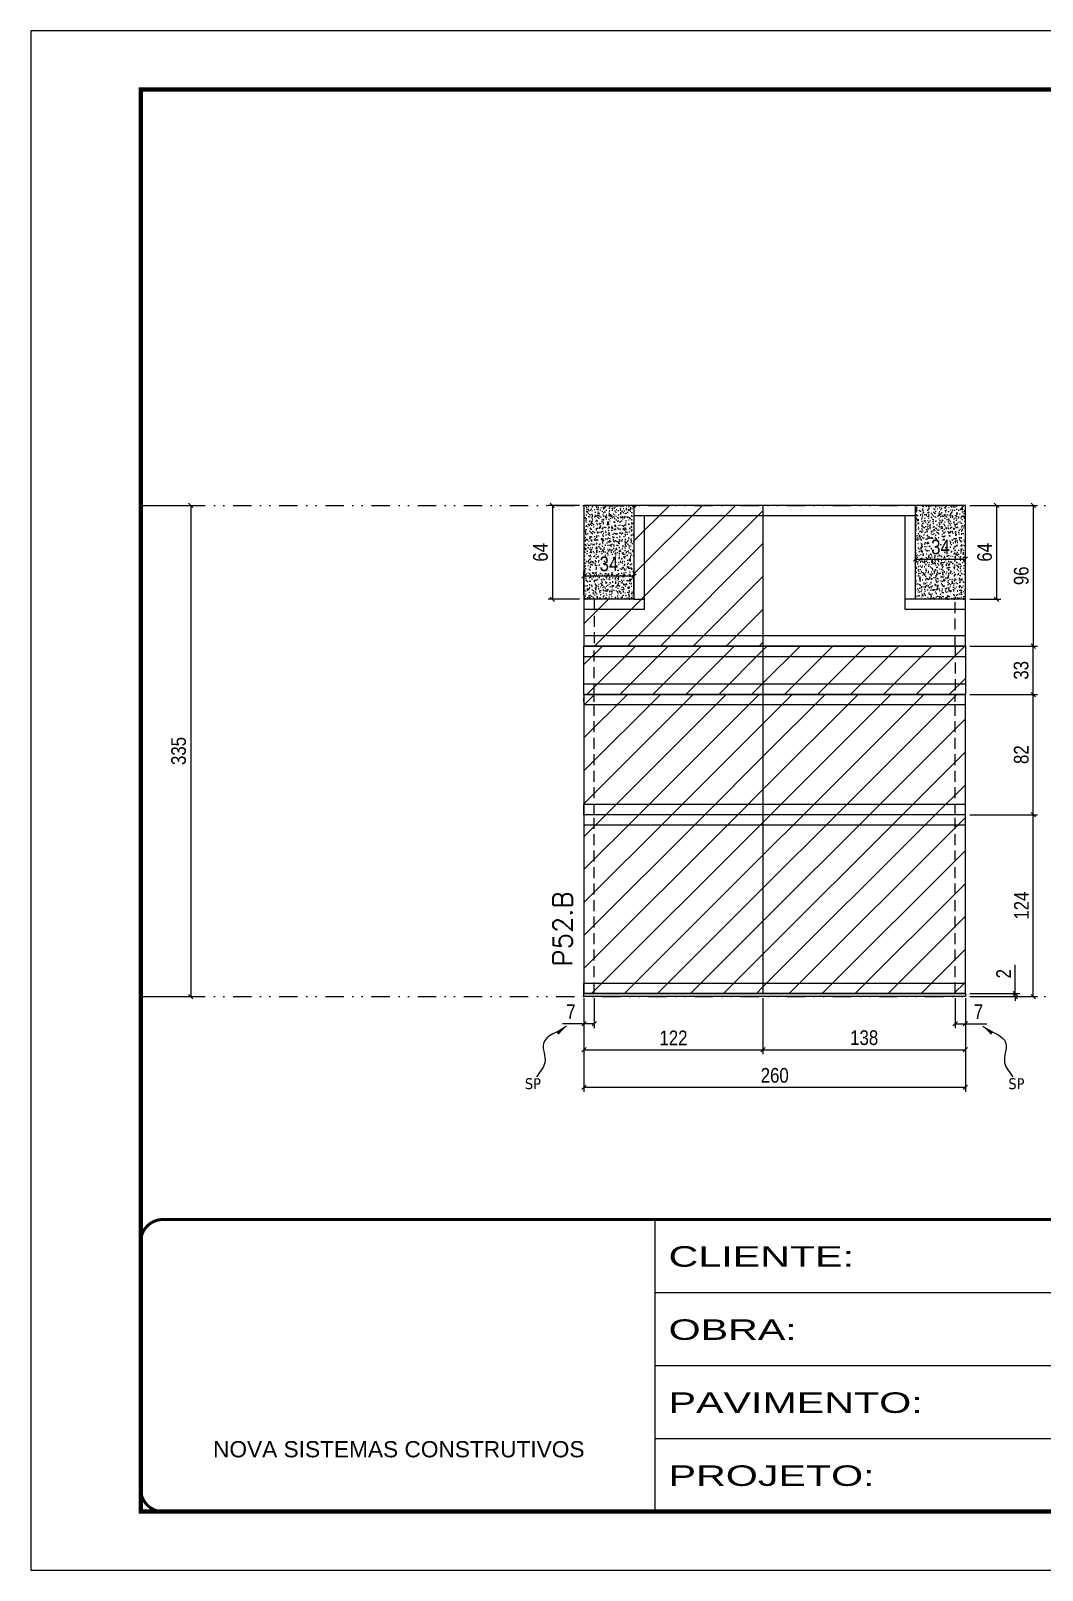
# Model space of a CAD drawing. Extents: x 2949 to 9203, y -16089 to 12527.
# Drawn here: x 4548 to 5237, y -11495 to -10445 of the extents above; entities that cross this region are included whole.
import ezdxf

# ---------------------------------------------------------------- set-up
doc = ezdxf.new("R2010")
doc.units = 0
for name, pattern in [('CONTINUO', [0]), ('DASHED', [0.75, 0.5, -0.25]), ('DIVIDE2', [0.625, 0.25, -0.125, 0, -0.125, 0, -0.125]), ('HIDDEN', [0.375, 0.25, -0.125])]:
    doc.linetypes.add(name, pattern=pattern)
for name, color, linetype in [('COTA', 241, 'Continuous'), ('Nível', 160, 'Continuous'), ('Painéis', 200, 'Continuous'), ('SARR_2.2x7', 40, 'Continuous'), ('Sarrafo de Pressão', 42, 'HIDDEN'), ('texto', 7, 'Continuous')]:
    doc.layers.add(name, color=color, linetype=linetype)
for name, color, linetype, lineweight in [('Folhas', 255, 'Continuous', 9), ('Hachura', 251, 'Continuous', 9), ('Sarr 2.2x7', 40, 'Continuous', 9), ('SARRAFO DE PRESSAO', 251, 'DASHED', 9), ('Texto Seção', 7, 'Continuous', 15)]:
    doc.layers.add(name, color=color, linetype=linetype, lineweight=lineweight)
doc.styles.add('ARIAL', font='arial.ttf')
doc.styles.add('COTA TECNICA', font='techl___.ttf', dxfattribs={"height": 10})
doc.styles.add('COTA TECNICA-50', font='techl___.ttf', dxfattribs={"height": 10})
doc.styles.add('REGUA-120', font='ROMANS.shx', dxfattribs={"height": 15})
doc.styles.get("Standard").update_dxf_attribs({"font": 'arial.ttf'})
doc.styles.add('Tecnologia', font='')
doc.styles.get('Tecnologia').set_extended_font_data('Forgotten Futurist')
doc.dimstyles.new('COTA PAINEL-50', dxfattribs={"dimtxt": 10, "dimasz": 3, "dimexe": 3, "dimexo": 3, "dimgap": 3, "dimtad": 1, "dimdec": 1, "dimzin": 12, "dimdsep": 46, "dimtxsty": 'COTA TECNICA-50', "dimblk1": 'OBLIQUE', "dimblk2": 'OBLIQUE', "dimsah": 1, "dimcen": 0.9, "dimclrd": 4, "dimclre": 4, "dimclrt": 240, "dimadec": 1, "dimazin": 3, "dimtfac": 1, "dimtdec": 1, "dimtmove": 0, "dimatfit": 3, "dimfxl": 1, "dimtolj": 1, "dimtzin": 12, "dimarcsym": 0})
doc.dimstyles.new('PAINEL', dxfattribs={"dimtxt": 10, "dimasz": 3, "dimexe": 3, "dimexo": 3, "dimgap": 3, "dimtad": 1, "dimdec": 1, "dimzin": 12, "dimdsep": 46, "dimtxsty": 'COTA TECNICA', "dimblk1": 'OBLIQUE', "dimblk2": 'OBLIQUE', "dimsah": 1, "dimcen": 0.9, "dimclrd": 4, "dimclre": 4, "dimclrt": 240, "dimadec": 1, "dimazin": 3, "dimtfac": 1, "dimtdec": 1, "dimtmove": 0, "dimatfit": 3, "dimfxl": 1, "dimtolj": 1, "dimtzin": 12, "dimarcsym": 0})
doc.dimstyles.get("Standard").update_dxf_attribs({"dimtxt": 0.18, "dimasz": 0.18, "dimexe": 0.18, "dimexo": 0.0625, "dimgap": 0.09, "dimtad": 0, "dimtih": 1, "dimtoh": 1, "dimdec": 4, "dimzin": 0, "dimdsep": 46, "dimtxsty": 'Standard', "dimcen": 0.09, "dimadec": 0, "dimazin": 0, "dimtfac": 1, "dimtdec": 4, "dimtofl": 0, "dimtmove": 0, "dimatfit": 3, "dimfxl": 1, "dimtolj": 1, "dimtzin": 0, "dimarcsym": 0})
pattern_1 = [(45, (-127670.467, -37644.947), (-11.2253202, 11.2253202), [])]
pattern_2 = [(45, (0, 1148.575), (-11.22532, 11.22532), [])]

# ---------------------------------------------------------------- blocks, each defined once
blk = doc.blocks.new('9999999999')
at = {"color": 30, "linetype": 'CONTINUO'}
for p, q in [((98564.6, 34230.2), (98564.6, 34429.4)), ((98564.6, 34379.6), (99584, 34379.6)), ((98564.6, 34329.8), (99488, 34329.8)), ((98564.6, 34280), (99488, 34280))]:
    blk.add_line(p, q, dxfattribs=at)
at = {"color": 30, "linetype": 'CONTINUO', "const_width": 2}
blk.add_lwpolyline([(99584, 34230.2), (99584, 34414.4, 0.414214), (99569, 34429.4), (98229, 34429.4, 0.414214), (98214, 34414.4), (98214, 34245.2, 0.414214), (98229, 34230.2), (99584, 34230.2)], format="xyb", dxfattribs=at)
at = {"layer": 'Folhas'}
blk.add_lwpolyline([(98139, 34190.2), (99624, 34190.2), (99624, 35240.2), (98139, 35240.2)], close=True, dxfattribs=at)
at = {"layer": 'Folhas', "color": 30, "const_width": 3}
blk.add_lwpolyline([(98214, 34230.2), (99584, 34230.2), (99584, 35200.2), (98214, 35200.2)], close=True, dxfattribs=at)
at = {"color": 7, "linetype": 'Continuous', "ltscale": 5, "style": 'ARIAL'}
blk.add_text('NOVA SISTEMAS CONSTRUTIVOS', height=11.059, dxfattribs=at).set_placement((98263.2, 34267.2))
at = {"layer": 'Folhas', "color": 7, "style": 'Tecnologia', "width": 1.5}
for s, p in [('CLIENTE:', (98573.7, 34397.2)), ('OBRA:', (98573.7, 34347.3)), ('PAVIMENTO:', (98573.7, 34297.5)), ('PROJETO:', (98573.7, 34247.7))]:
    blk.add_text(s, height=14, dxfattribs=at).set_placement(p)
blk = doc.blocks.new('_Oblique')
at = {"color": 0, "linetype": 'ByBlock', "lineweight": -2}
blk.add_line((-0.5, -0.5), (0.5, 0.5), dxfattribs=at)
blk = doc.blocks.new('*D3064')
at = {"layer": 'COTA', "color": 4, "linetype": 'ByBlock', "lineweight": -2, "transparency": 16777216}
for p, q in [((4625.5, -10768.5), (4659.5, -10768.5)), ((4656.5, -10768.5), (4656.5, -11103.5)), ((4625.5, -11103.5), (4659.5, -11103.5))]:
    blk.add_line(p, q, dxfattribs=at)
at = {"layer": 'Defpoints', "color": 0, "linetype": 'ByBlock', "transparency": 16777216}
for p in [(4622.5, -10768.5), (4622.5, -11103.5), (4656.5, -11103.5)]:
    blk.add_point(p, dxfattribs=at)
at = {"layer": 'COTA', "color": 4, "linetype": 'ByBlock', "lineweight": -2, "transparency": 16777216, "xscale": 3, "yscale": 3, "zscale": 3}
for p, rotation in [((4656.5, -10768.5), 90), ((4656.5, -11103.5), 270)]:
    blk.add_blockref('_Oblique', p, dxfattribs=dict(at, rotation=rotation))
at = {"layer": 'COTA', "color": 240, "linetype": 'ByBlock', "transparency": 16777216, "insert": (4648.3, -10936), "char_height": 10, "attachment_point": 5, "rotation": 90, "style": 'COTA TECNICA'}
blk.add_mtext('\\A1;335', dxfattribs=at)
blk = doc.blocks.new('*D3038')
at = {"layer": 'COTA', "color": 4, "lineweight": -2, "transparency": 16777216}
for p, q in [((4924.6, -11104.5), (4924.6, -11168.4)), ((5184.6, -11104.5), (5184.6, -11168.4)), ((4924.6, -11165.4), (5184.6, -11165.4))]:
    blk.add_line(p, q, dxfattribs=at)
at = {"layer": 'Defpoints', "color": 0, "transparency": 16777216}
for p in [(4924.6, -11101.5), (5184.6, -11101.5), (5184.6, -11165.4)]:
    blk.add_point(p, dxfattribs=at)
at = {"layer": 'COTA', "color": 4, "lineweight": -2, "transparency": 16777216, "xscale": 3, "yscale": 3, "zscale": 3, "rotation": 180}
blk.add_blockref('_Oblique', (4924.6, -11165.4), dxfattribs=at)
at = {"layer": 'COTA', "color": 4, "lineweight": -2, "transparency": 16777216, "xscale": 3, "yscale": 3, "zscale": 3}
blk.add_blockref('_Oblique', (5184.6, -11165.4), dxfattribs=at)
at = {"layer": 'COTA', "color": 240, "transparency": 16777216, "insert": (5054.6, -11157.3), "char_height": 10, "attachment_point": 5, "style": 'COTA TECNICA'}
blk.add_mtext('\\A1;260', dxfattribs=at)
blk = doc.blocks.new('*D3039')
at = {"layer": 'COTA', "color": 4, "lineweight": -2, "transparency": 16777216}
for p, q in [((4924.6, -11106.5), (4924.6, -11125)), ((4931.6, -11104.5), (4931.6, -11125)), ((4924.6, -11122), (4909.9, -11122)), ((4931.6, -11122), (4924.6, -11122))]:
    blk.add_line(p, q, dxfattribs=at)
at = {"layer": 'Defpoints', "color": 0, "transparency": 16777216}
for p in [(4924.6, -11103.5), (4931.6, -11101.5), (4924.6, -11122)]:
    blk.add_point(p, dxfattribs=at)
at = {"layer": 'COTA', "color": 4, "lineweight": -2, "transparency": 16777216, "xscale": 3, "yscale": 3, "zscale": 3, "rotation": 180}
blk.add_blockref('_Oblique', (4924.6, -11122), dxfattribs=at)
at = {"layer": 'COTA', "color": 4, "lineweight": -2, "transparency": 16777216, "xscale": 3, "yscale": 3, "zscale": 3}
blk.add_blockref('_Oblique', (4931.6, -11122), dxfattribs=at)
at = {"layer": 'COTA', "color": 240, "transparency": 16777216, "insert": (4915.7, -11113.9), "char_height": 10, "attachment_point": 5, "style": 'COTA TECNICA-50'}
blk.add_mtext('\\A1;7', dxfattribs=at)
blk = doc.blocks.new('*D3040')
at = {"layer": 'COTA', "color": 4, "lineweight": -2, "transparency": 16777216}
for p, q in [((5177.6, -11104.5), (5177.6, -11125)), ((5184.6, -11106.5), (5184.6, -11125)), ((5177.6, -11122), (5184.6, -11122)), ((5184.6, -11122), (5199.3, -11122))]:
    blk.add_line(p, q, dxfattribs=at)
at = {"layer": 'Defpoints', "color": 0, "transparency": 16777216}
for p in [(5177.6, -11101.5), (5184.6, -11103.5), (5184.6, -11122)]:
    blk.add_point(p, dxfattribs=at)
at = {"layer": 'COTA', "color": 4, "lineweight": -2, "transparency": 16777216, "xscale": 3, "yscale": 3, "zscale": 3, "rotation": 180}
blk.add_blockref('_Oblique', (5177.6, -11122), dxfattribs=at)
at = {"layer": 'COTA', "color": 4, "lineweight": -2, "transparency": 16777216, "xscale": 3, "yscale": 3, "zscale": 3}
blk.add_blockref('_Oblique', (5184.6, -11122), dxfattribs=at)
at = {"layer": 'COTA', "color": 240, "transparency": 16777216, "insert": (5193.5, -11113.9), "char_height": 10, "attachment_point": 5, "style": 'COTA TECNICA-50'}
blk.add_mtext('\\A1;7', dxfattribs=at)
blk = doc.blocks.new('*D3041')
at = {"layer": 'COTA', "color": 4, "lineweight": -2, "transparency": 16777216}
for p, q in [((5187.6, -10979.5), (5233.8, -10979.5)), ((5230.8, -11103.5), (5230.8, -10979.5)), ((5187.6, -11103.5), (5233.8, -11103.5))]:
    blk.add_line(p, q, dxfattribs=at)
at = {"layer": 'Defpoints', "color": 0, "transparency": 16777216}
for p in [(5184.6, -10979.5), (5230.8, -10979.5), (5184.6, -11103.5)]:
    blk.add_point(p, dxfattribs=at)
at = {"layer": 'COTA', "color": 4, "lineweight": -2, "transparency": 16777216, "xscale": 3, "yscale": 3, "zscale": 3}
for p, rotation in [((5230.8, -10979.5), 90), ((5230.8, -11103.5), 270)]:
    blk.add_blockref('_Oblique', p, dxfattribs=dict(at, rotation=rotation))
at = {"layer": 'COTA', "color": 240, "transparency": 16777216, "insert": (5222.8, -11041.5), "char_height": 10, "attachment_point": 5, "rotation": 90, "style": 'COTA TECNICA-50'}
blk.add_mtext('\\A1;124', dxfattribs=at)
blk = doc.blocks.new('*D3042')
at = {"layer": 'COTA', "color": 4, "lineweight": -2, "transparency": 16777216}
for p, q in [((5218.6, -11101.5), (5218.6, -11081.9)), ((5187.6, -11101.5), (5221.6, -11101.5)), ((5187.6, -11103.5), (5221.6, -11103.5)), ((5218.6, -11103.5), (5218.6, -11101.5)), ((5218.6, -11103.5), (5218.6, -11106.5))]:
    blk.add_line(p, q, dxfattribs=at)
at = {"layer": 'Defpoints', "color": 0, "transparency": 16777216}
for p in [(5184.6, -11101.5), (5184.6, -11103.5), (5218.6, -11103.5)]:
    blk.add_point(p, dxfattribs=at)
at = {"layer": 'COTA', "color": 4, "lineweight": -2, "transparency": 16777216, "xscale": 3, "yscale": 3, "zscale": 3}
for p, rotation in [((5218.6, -11101.5), 270), ((5218.6, -11103.5), 90)]:
    blk.add_blockref('_Oblique', p, dxfattribs=dict(at, rotation=rotation))
at = {"layer": 'COTA', "color": 240, "transparency": 16777216, "insert": (5210.6, -11087.9), "char_height": 10, "attachment_point": 5, "rotation": 90, "style": 'COTA TECNICA-50'}
blk.add_mtext('\\A1;2', dxfattribs=at)
blk = doc.blocks.new('*D3043')
at = {"layer": 'COTA', "color": 4, "linetype": 'ByBlock', "lineweight": -2, "transparency": 16777216}
for p, q in [((5187.6, -10768.5), (5233.8, -10768.5)), ((5230.8, -10768.5), (5230.8, -10864.5)), ((5187.6, -10864.5), (5233.8, -10864.5))]:
    blk.add_line(p, q, dxfattribs=at)
at = {"layer": 'Defpoints', "color": 0, "linetype": 'ByBlock', "transparency": 16777216}
for p in [(5184.6, -10768.5), (5184.6, -10864.5), (5230.8, -10864.5)]:
    blk.add_point(p, dxfattribs=at)
at = {"layer": 'COTA', "color": 4, "linetype": 'ByBlock', "lineweight": -2, "transparency": 16777216, "xscale": 3, "yscale": 3, "zscale": 3}
for p, rotation in [((5230.8, -10768.5), 90), ((5230.8, -10864.5), 270)]:
    blk.add_blockref('_Oblique', p, dxfattribs=dict(at, rotation=rotation))
at = {"layer": 'COTA', "color": 240, "linetype": 'ByBlock', "transparency": 16777216, "insert": (5222.7, -10816.5), "char_height": 10, "attachment_point": 5, "rotation": 90, "style": 'COTA TECNICA'}
blk.add_mtext('\\A1;96', dxfattribs=at)
blk = doc.blocks.new('*D3044')
at = {"layer": 'COTA', "color": 4, "linetype": 'ByBlock', "lineweight": -2, "transparency": 16777216}
for p, q in [((5187.6, -10897.5), (5233.8, -10897.5)), ((5230.8, -10979.5), (5230.8, -10897.5)), ((5187.6, -10979.5), (5233.8, -10979.5))]:
    blk.add_line(p, q, dxfattribs=at)
at = {"layer": 'Defpoints', "color": 0, "linetype": 'ByBlock', "transparency": 16777216}
for p in [(5184.6, -10897.5), (5230.8, -10897.5), (5184.6, -10979.5)]:
    blk.add_point(p, dxfattribs=at)
at = {"layer": 'COTA', "color": 4, "linetype": 'ByBlock', "lineweight": -2, "transparency": 16777216, "xscale": 3, "yscale": 3, "zscale": 3}
for p, rotation in [((5230.8, -10897.5), 90), ((5230.8, -10979.5), 270)]:
    blk.add_blockref('_Oblique', p, dxfattribs=dict(at, rotation=rotation))
at = {"layer": 'COTA', "color": 240, "linetype": 'ByBlock', "transparency": 16777216, "insert": (5222.7, -10938.5), "char_height": 10, "attachment_point": 5, "rotation": 90, "style": 'COTA TECNICA'}
blk.add_mtext('\\A1;82', dxfattribs=at)
blk = doc.blocks.new('*D3068')
at = {"layer": 'COTA', "color": 4, "linetype": 'ByBlock', "lineweight": -2, "transparency": 16777216}
for p, q in [((4924.6, -11104.5), (4924.6, -11142.8)), ((5046.6, -11104.5), (5046.6, -11142.8)), ((4924.6, -11139.8), (5046.6, -11139.8))]:
    blk.add_line(p, q, dxfattribs=at)
at = {"layer": 'Defpoints', "color": 0, "linetype": 'ByBlock', "transparency": 16777216}
for p in [(4924.6, -11101.5), (5046.6, -11101.5), (5046.6, -11139.8)]:
    blk.add_point(p, dxfattribs=at)
at = {"layer": 'COTA', "color": 4, "linetype": 'ByBlock', "lineweight": -2, "transparency": 16777216, "xscale": 3, "yscale": 3, "zscale": 3, "rotation": 180}
blk.add_blockref('_Oblique', (4924.6, -11139.8), dxfattribs=at)
at = {"layer": 'COTA', "color": 4, "linetype": 'ByBlock', "lineweight": -2, "transparency": 16777216, "xscale": 3, "yscale": 3, "zscale": 3}
blk.add_blockref('_Oblique', (5046.6, -11139.8), dxfattribs=at)
at = {"layer": 'COTA', "color": 240, "linetype": 'ByBlock', "transparency": 16777216, "insert": (4985.6, -11131.7), "char_height": 10, "attachment_point": 5, "style": 'COTA TECNICA'}
blk.add_mtext('\\A1;122', dxfattribs=at)
blk = doc.blocks.new('*D3069')
at = {"layer": 'COTA', "color": 4, "linetype": 'ByBlock', "lineweight": -2, "transparency": 16777216}
for p, q in [((5046.6, -11104.5), (5046.6, -11142.8)), ((5184.6, -11106.5), (5184.6, -11142.8)), ((5046.6, -11139.8), (5184.6, -11139.8))]:
    blk.add_line(p, q, dxfattribs=at)
at = {"layer": 'Defpoints', "color": 0, "linetype": 'ByBlock', "transparency": 16777216}
for p in [(5046.6, -11101.5), (5184.6, -11103.5), (5184.6, -11139.8)]:
    blk.add_point(p, dxfattribs=at)
at = {"layer": 'COTA', "color": 4, "linetype": 'ByBlock', "lineweight": -2, "transparency": 16777216, "xscale": 3, "yscale": 3, "zscale": 3, "rotation": 180}
blk.add_blockref('_Oblique', (5046.6, -11139.8), dxfattribs=at)
at = {"layer": 'COTA', "color": 4, "linetype": 'ByBlock', "lineweight": -2, "transparency": 16777216, "xscale": 3, "yscale": 3, "zscale": 3}
blk.add_blockref('_Oblique', (5184.6, -11139.8), dxfattribs=at)
at = {"layer": 'COTA', "color": 240, "linetype": 'ByBlock', "transparency": 16777216, "insert": (5115.6, -11131.6), "char_height": 10, "attachment_point": 5, "style": 'COTA TECNICA'}
blk.add_mtext('\\A1;138', dxfattribs=at)
blk = doc.blocks.new('*D3070')
at = {"layer": 'COTA', "color": 4, "linetype": 'ByBlock', "lineweight": -2, "transparency": 16777216}
for p, q in [((5187.6, -10768.5), (5208.8, -10768.5)), ((5205.8, -10768.5), (5205.8, -10832.5)), ((5187.6, -10832.5), (5208.8, -10832.5))]:
    blk.add_line(p, q, dxfattribs=at)
at = {"layer": 'Defpoints', "color": 0, "linetype": 'ByBlock', "transparency": 16777216}
for p in [(5184.6, -10768.5), (5184.6, -10832.5), (5205.8, -10832.5)]:
    blk.add_point(p, dxfattribs=at)
at = {"layer": 'COTA', "color": 4, "linetype": 'ByBlock', "lineweight": -2, "transparency": 16777216, "xscale": 3, "yscale": 3, "zscale": 3}
for p, rotation in [((5205.8, -10768.5), 90), ((5205.8, -10832.5), 270)]:
    blk.add_blockref('_Oblique', p, dxfattribs=dict(at, rotation=rotation))
at = {"layer": 'COTA', "color": 240, "linetype": 'ByBlock', "transparency": 16777216, "insert": (5197.7, -10800.5), "char_height": 10, "attachment_point": 5, "rotation": 90, "style": 'COTA TECNICA'}
blk.add_mtext('\\A1;64', dxfattribs=at)
blk = doc.blocks.new('*D3071')
at = {"layer": 'COTA', "color": 4, "linetype": 'ByBlock', "lineweight": -2, "transparency": 16777216}
for p, q in [((4921.6, -10768.5), (4900.1, -10768.5)), ((4903.1, -10768.5), (4903.1, -10832.5)), ((4921.6, -10832.5), (4900.1, -10832.5))]:
    blk.add_line(p, q, dxfattribs=at)
at = {"layer": 'Defpoints', "color": 0, "linetype": 'ByBlock', "transparency": 16777216}
for p in [(4924.6, -10768.5), (4903.1, -10832.5), (4924.6, -10832.5)]:
    blk.add_point(p, dxfattribs=at)
at = {"layer": 'COTA', "color": 4, "linetype": 'ByBlock', "lineweight": -2, "transparency": 16777216, "xscale": 3, "yscale": 3, "zscale": 3}
for p, rotation in [((4903.1, -10768.5), 90), ((4903.1, -10832.5), 270)]:
    blk.add_blockref('_Oblique', p, dxfattribs=dict(at, rotation=rotation))
at = {"layer": 'COTA', "color": 240, "linetype": 'ByBlock', "transparency": 16777216, "insert": (4895, -10800.5), "char_height": 10, "attachment_point": 5, "rotation": 90, "style": 'COTA TECNICA'}
blk.add_mtext('\\A1;64', dxfattribs=at)
blk = doc.blocks.new('*D3073')
at = {"layer": 'COTA', "color": 4, "linetype": 'ByBlock', "lineweight": -2, "transparency": 16777216}
for p, q in [((4924.6, -10829.5), (4924.6, -10813.6)), ((4958.6, -10829.5), (4958.6, -10813.6)), ((4924.6, -10816.6), (4958.6, -10816.6))]:
    blk.add_line(p, q, dxfattribs=at)
at = {"layer": 'Defpoints', "color": 0, "linetype": 'ByBlock', "transparency": 16777216}
for p in [(4958.6, -10816.6), (4924.6, -10832.5), (4958.6, -10832.5)]:
    blk.add_point(p, dxfattribs=at)
at = {"layer": 'COTA', "color": 4, "linetype": 'ByBlock', "lineweight": -2, "transparency": 16777216, "xscale": 3, "yscale": 3, "zscale": 3, "rotation": 180}
blk.add_blockref('_Oblique', (4924.6, -10816.6), dxfattribs=at)
at = {"layer": 'COTA', "color": 4, "linetype": 'ByBlock', "lineweight": -2, "transparency": 16777216, "xscale": 3, "yscale": 3, "zscale": 3}
blk.add_blockref('_Oblique', (4958.6, -10816.6), dxfattribs=at)
at = {"layer": 'COTA', "color": 240, "linetype": 'ByBlock', "transparency": 16777216, "insert": (4941.6, -10808.4), "char_height": 10, "attachment_point": 5, "style": 'COTA TECNICA'}
blk.add_mtext('\\A1;34', dxfattribs=at)
blk = doc.blocks.new('*D3074')
at = {"layer": 'COTA', "color": 4, "linetype": 'ByBlock', "lineweight": -2, "transparency": 16777216}
for p, q in [((5150.6, -10829.5), (5150.6, -10802.1)), ((5184.6, -10829.5), (5184.6, -10802.1)), ((5150.6, -10805.1), (5184.6, -10805.1))]:
    blk.add_line(p, q, dxfattribs=at)
at = {"layer": 'Defpoints', "color": 0, "linetype": 'ByBlock', "transparency": 16777216}
for p in [(5184.6, -10805.1), (5150.6, -10832.5), (5184.6, -10832.5)]:
    blk.add_point(p, dxfattribs=at)
at = {"layer": 'COTA', "color": 4, "linetype": 'ByBlock', "lineweight": -2, "transparency": 16777216, "xscale": 3, "yscale": 3, "zscale": 3, "rotation": 180}
blk.add_blockref('_Oblique', (5150.6, -10805.1), dxfattribs=at)
at = {"layer": 'COTA', "color": 4, "linetype": 'ByBlock', "lineweight": -2, "transparency": 16777216, "xscale": 3, "yscale": 3, "zscale": 3}
blk.add_blockref('_Oblique', (5184.6, -10805.1), dxfattribs=at)
at = {"layer": 'COTA', "color": 240, "linetype": 'ByBlock', "transparency": 16777216, "insert": (5167.6, -10796.9), "char_height": 10, "attachment_point": 5, "style": 'COTA TECNICA'}
blk.add_mtext('\\A1;34', dxfattribs=at)
blk = doc.blocks.new('*D3049')
at = {"layer": 'COTA', "color": 4, "lineweight": -2, "transparency": 16777216}
for p, q in [((5187.6, -10864.5), (5233.8, -10864.5)), ((5230.8, -10897.5), (5230.8, -10864.5)), ((5187.6, -10897.5), (5233.8, -10897.5))]:
    blk.add_line(p, q, dxfattribs=at)
at = {"layer": 'Defpoints', "color": 0, "transparency": 16777216}
for p in [(5184.6, -10864.5), (5230.8, -10864.5), (5184.6, -10897.5)]:
    blk.add_point(p, dxfattribs=at)
at = {"layer": 'COTA', "color": 4, "lineweight": -2, "transparency": 16777216, "xscale": 3, "yscale": 3, "zscale": 3}
for p, rotation in [((5230.8, -10864.5), 90), ((5230.8, -10897.5), 270)]:
    blk.add_blockref('_Oblique', p, dxfattribs=dict(at, rotation=rotation))
at = {"layer": 'COTA', "color": 240, "transparency": 16777216, "insert": (5222.6, -10881), "char_height": 10, "attachment_point": 5, "rotation": 90, "style": 'COTA TECNICA'}
blk.add_mtext('\\A1;33', dxfattribs=at)

msp = doc.modelspace()

# ---------------------------------------------------------------- hatches: boundary and pattern name
at = {"layer": 'COTA', "linetype": 'ByBlock'}
h = msp.add_hatch(dxfattribs=at)
h.set_pattern_fill('AR-CONC', color=256, scale=0.03)
h.set_pattern_definition([(50, (-127670.4665, -37655.947), (5.46554007, -0.47817257), [0.5715, -6.2865]), (355, (-127670.4665, -37655.947), (-1.05730264, 5.73170536), [0.4572, -5.02921753]), (100.4514447, (-127670.011, -37655.987), (4.40823741, 5.25353256), [0.48570026, -5.34270734]), (46.1842, (-127670.4665, -37654.423), (8.13237123, -1.26126984), [0.85725, -9.42975]), (96.6355576, (-127669.789, -37654.528), (7.122124, 7.42278374), [0.7285507, -8.01406824]), (351.184151, (-127670.4665, -37654.423), (7.122124, 7.42278374), [0.685799, -7.54379196]), (21, (-127669.7045, -37654.804), (4.54843174, -3.06795595), [0.5715, -6.2865]), (326, (-127669.7045, -37654.804), (1.85406085, 5.52563898), [0.4572, -5.0292]), (71.451445, (-127669.3255, -37655.0596), (6.40249258, 2.45768307), [0.48570026, -5.34269813]), (37.5, (-127670.4665, -37655.947), (0.092658098, 2.536651166), [0, -4.96824, 0, -5.1054, 0, -5.04825]), (7.5, (-127670.4665, -37655.947), (2.004589875, 3.005417245), [0, -2.91084, 0, -4.85394, 0, -1.92405]), (327.5, (-127672.1658, -37655.947), (4.067717855, -0.17186232), [0, -1.905, 0, -5.9436, 0, -7.8867]), (317.5, (-127672.9278, -37655.947), (4.44387544, 0.76279473), [0, -2.4765, 0, -3.94716, 0, -5.6007])])
h.paths.add_polyline_path([(4924.59, -10832.48), (4958.59, -10832.48), (4958.59, -10768.48), (4924.59, -10768.48)])
h.paths.add_polyline_path([(4930.8, -10818.13), (4952.69, -10818.13), (4952.69, -10797.55), (4930.8, -10797.55)], flags=24)
h = msp.add_hatch(dxfattribs=at)
h.set_pattern_fill('AR-CONC', color=256, scale=0.03)
h.set_pattern_definition([(50, (-127670.4665, -37645.947), (5.46554007, -0.47817257), [0.5715, -6.2865]), (355, (-127670.4665, -37645.947), (-1.05730264, 5.73170536), [0.4572, -5.02921753]), (100.4514447, (-127670.011, -37645.987), (4.40823741, 5.25353256), [0.48570026, -5.34270734]), (46.1842, (-127670.4665, -37644.423), (8.13237123, -1.26126984), [0.85725, -9.42975]), (96.6355576, (-127669.789, -37644.528), (7.122124, 7.42278374), [0.7285507, -8.01406824]), (351.184151, (-127670.4665, -37644.423), (7.122124, 7.42278374), [0.685799, -7.54379196]), (21, (-127669.7045, -37644.804), (4.54843174, -3.06795595), [0.5715, -6.2865]), (326, (-127669.7045, -37644.804), (1.85406085, 5.52563898), [0.4572, -5.0292]), (71.451445, (-127669.3255, -37645.0596), (6.40249258, 2.45768307), [0.48570026, -5.34269813]), (37.5, (-127670.4665, -37645.947), (0.092658098, 2.536651166), [0, -4.96824, 0, -5.1054, 0, -5.04825]), (7.5, (-127670.4665, -37645.947), (2.004589875, 3.005417245), [0, -2.91084, 0, -4.85394, 0, -1.92405]), (327.5, (-127672.1658, -37645.947), (4.067717855, -0.17186232), [0, -1.905, 0, -5.9436, 0, -7.8867]), (317.5, (-127672.9278, -37645.947), (4.44387544, 0.76279473), [0, -2.4765, 0, -3.94716, 0, -5.6007])])
h.paths.add_polyline_path([(5184.59, -10768.48), (5150.59, -10768.48), (5150.59, -10832.48), (5184.59, -10832.48)])
h.paths.add_polyline_path([(5156.8, -10806.63), (5178.69, -10806.63), (5178.69, -10786.05), (5156.8, -10786.05)], flags=24)
at = {"layer": 'Hachura', "linetype": 'ByBlock'}
h = msp.add_hatch(dxfattribs=at)
h.set_pattern_fill('ANSI31', color=256, scale=5)
h.set_pattern_definition([(45, (-127670.467, -37611.947), (-11.2253202, 11.2253202), [])])
h.paths.add_polyline_path([(5046.59, -10768.48), (4958.59, -10768.48), (4958.59, -10832.48), (4924.59, -10832.48), (4924.59, -10864.48), (5046.59, -10864.48)])
at = {"layer": 'Hachura'}
h = msp.add_hatch(dxfattribs=at)
h.set_pattern_fill('ANSI31', color=256, scale=5)
h.set_pattern_definition(pattern_2)
h.paths.add_polyline_path([(4924.59, -10864.48), (4924.59, -10897.48), (5046.59, -10897.48), (5046.59, -10864.48)])
h = msp.add_hatch(dxfattribs=at)
h.set_pattern_fill('ANSI31', color=256, scale=5)
h.set_pattern_definition(pattern_2)
h.paths.add_polyline_path([(5046.59, -10864.48), (5046.59, -10897.48), (5184.59, -10897.48), (5184.59, -10864.48)])
at = {"layer": 'Hachura', "linetype": 'ByBlock'}
h = msp.add_hatch(dxfattribs=at)
h.set_pattern_fill('ANSI31', color=256, scale=5)
h.set_pattern_definition(pattern_1)
h.paths.add_polyline_path([(5046.59, -10897.48), (4924.59, -10897.48), (4924.59, -10979.48), (5046.59, -10979.48)])
h = msp.add_hatch(dxfattribs=at)
h.set_pattern_fill('ANSI31', color=256, scale=5)
h.set_pattern_definition(pattern_1)
h.paths.add_polyline_path([(5184.59, -10979.48), (5184.59, -10897.48), (5046.59, -10897.48), (5046.59, -10979.48)])
h = msp.add_hatch(dxfattribs=at)
h.set_pattern_fill('ANSI31', color=256, scale=5)
h.set_pattern_definition(pattern_1)
h.paths.add_polyline_path([(5046.59, -10979.48), (4924.59, -10979.48), (4924.59, -11101.48), (5046.59, -11101.48)])
h = msp.add_hatch(dxfattribs=at)
h.set_pattern_fill('ANSI31', color=256, scale=5)
h.set_pattern_definition(pattern_1)
h.paths.add_polyline_path([(5184.59, -10979.48), (5046.59, -10979.48), (5046.59, -11101.48), (5184.59, -11101.48)])

# ---------------------------------------------------------------- linework, layer by layer
at = {"layer": 'COTA', "linetype": 'ByBlock'}
for p, q in [((4958.59, -10768.48), (4924.59, -10768.48)), ((4924.59, -10768.48), (4924.59, -10832.48)), ((5184.59, -10768.48), (5150.59, -10768.48)), ((5184.59, -10832.48), (5184.59, -10768.48))]:
    msp.add_line(p, q, dxfattribs=at)
at = {"layer": 'Nível', "color": 4, "linetype": 'DIVIDE2', "ltscale": 50}
for p, q in [((4622.53, -10768.48), (5992.53, -10768.48)), ((4622.53, -11103.48), (5992.53, -11103.48))]:
    msp.add_line(p, q, dxfattribs=at)
at = {"layer": 'Painéis'}
for p, q in [((5150.59, -10768.48), (4958.59, -10768.48)), ((4958.59, -10768.48), (4958.59, -10832.48)), ((5046.59, -10768.48), (5046.59, -11101.48)), ((5150.59, -10832.48), (5150.59, -10768.48)), ((4958.59, -10832.48), (4924.59, -10832.48)), ((4924.59, -10832.48), (4924.59, -10864.48)), ((5184.59, -10832.48), (5150.59, -10832.48)), ((5184.59, -10864.48), (5184.59, -10832.48)), ((5184.59, -10864.48), (4924.59, -10864.48)), ((5184.59, -10864.48), (4924.59, -10864.48)), ((4924.59, -10864.48), (5184.59, -10864.48)), ((4924.59, -10897.48), (4924.59, -10864.48)), ((5184.59, -10864.48), (5184.59, -10897.48)), ((4924.59, -10897.48), (4924.59, -11101.48)), ((4924.59, -10897.48), (5184.59, -10897.48)), ((5184.59, -10897.48), (4924.59, -10897.48)), ((5184.59, -11101.48), (5184.59, -10897.48)), ((5184.59, -10979.48), (4924.59, -10979.48)), ((4924.59, -11101.48), (5184.59, -11101.48))]:
    msp.add_line(p, q, dxfattribs=at)
msp.add_lwpolyline([(4924.59, -11101.48), (5184.59, -11101.48), (5184.59, -11103.48), (4924.59, -11103.48)], close=True, dxfattribs=at)
at = {"layer": 'Sarr 2.2x7', "linetype": 'Continuous'}
for p, q in [((4924.59, -10902.48), (4924.59, -10899.48)), ((4924.59, -10979.48), (4924.59, -10972.48)), ((5184.59, -10979.48), (5184.59, -10972.48)), ((4924.59, -11101.48), (4924.59, -11094.48)), ((5184.59, -11101.48), (5184.59, -11094.48))]:
    msp.add_line(p, q, dxfattribs=at)
at = {"layer": 'Sarr 2.2x7'}
for p, q in [((5184.59, -10972.48), (4924.59, -10972.48)), ((5184.59, -10986.48), (4924.59, -10986.48)), ((5184.59, -11094.48), (4924.59, -11094.48)), ((5184.59, -11101.48), (4924.59, -11101.48))]:
    msp.add_line(p, q, dxfattribs=at)
at = {"layer": 'SARR_2.2x7'}
for p, q in [((4958.59, -10775.48), (5046.59, -10775.48)), ((4965.59, -10775.48), (4965.59, -10832.48)), ((5046.59, -10775.48), (5150.59, -10775.48)), ((5143.59, -10832.48), (5143.59, -10775.48)), ((4958.59, -10832.48), (4965.59, -10832.48)), ((4965.59, -10832.48), (4965.59, -10839.48)), ((5143.59, -10839.48), (5143.59, -10832.48)), ((5150.59, -10832.48), (5143.59, -10832.48)), ((4965.59, -10839.48), (4924.59, -10839.48)), ((5184.59, -10839.48), (5143.59, -10839.48)), ((5046.59, -10857.48), (4924.59, -10857.48)), ((5184.59, -10857.48), (5046.59, -10857.48)), ((4924.59, -10871.48), (5184.59, -10871.48)), ((5184.59, -10890.48), (4924.59, -10890.48)), ((5184.59, -10904.48), (4924.59, -10904.48))]:
    msp.add_line(p, q, dxfattribs=at)
at = {"layer": 'Sarrafo de Pressão', "ltscale": 30}
for p, q in [((4931.59, -10832.48), (4931.59, -10864.48)), ((5177.59, -10864.48), (5177.59, -10832.48)), ((4931.59, -10897.48), (4931.59, -10864.48)), ((5177.59, -10864.48), (5177.59, -10897.48)), ((4931.59, -10902.48), (4931.59, -10897.48)), ((5177.59, -10902.48), (5177.59, -10897.48)), ((4931.59, -10979.48), (4931.59, -10902.48)), ((5177.59, -10979.48), (5177.59, -10902.48)), ((4931.59, -11101.48), (4931.59, -10979.48)), ((5177.59, -11101.48), (5177.59, -10979.48))]:
    msp.add_line(p, q, dxfattribs=at)

# ---------------------------------------------------------------- block references
at = {"layer": 'SARRAFO DE PRESSAO', "color": 6, "linetype": 'ByBlock'}
msp.add_blockref('9999999999', (-93591.44, -45684.97), dxfattribs=at)

# ---------------------------------------------------------------- texts
at = {"layer": 'texto', "color": 0, "char_height": 7.5, "attachment_point": 5}
for insert in [(4889.81, -11162.98), (5219.36, -11162.98)]:
    msp.add_mtext('{\\fTahoma|b0|i0|c0|p34;\\C4;SP}', dxfattribs=dict(at, insert=insert))
at = {"layer": 'Texto Seção', "insert": (4916.56, -11083.02), "char_height": 13, "width": 285.3299, "attachment_point": 7, "rotation": 90, "style": 'REGUA-120'}
msp.add_mtext('P52.B', dxfattribs=at)

# ---------------------------------------------------------------- dimensions: what is measured, and where the dimension line sits
at = {"layer": 'COTA', "linetype": 'ByBlock'}
for base, p1, p2, picture, middle in [((4656.53, -11103.48), (4622.53, -10768.48), (4622.53, -11103.48), '*D3064', (4648.31, -10935.98)), ((4903.14, -10832.48), (4924.59, -10768.48), (4924.59, -10832.48), '*D3071', (4895.04, -10800.48)), ((5205.79, -10832.48), (5184.59, -10768.48), (5184.59, -10832.48), '*D3070', (5197.69, -10800.48)), ((5230.83, -10897.48), (5184.59, -10979.48), (5184.59, -10897.48), '*D3044', (5222.73, -10938.48))]:
    dim = msp.add_linear_dim(base=base, p1=p1, p2=p2, angle=90, dimstyle='PAINEL', dxfattribs=at)
    dim.commit()
    dim.dimension.update_dxf_attribs({"geometry": picture, "text_midpoint": middle})
dim = msp.add_linear_dim(base=(5230.83, -10864.48), p1=(5184.59, -10768.48), p2=(5184.59, -10864.48), angle=90, dimstyle='PAINEL', dxfattribs=at)
dim.commit()
dim.dimension.update_dxf_attribs({"geometry": '*D3043', "text_midpoint": (5230.83, -10816.48), "dimtype": 160})
for base, p1, p2, picture, middle in [((5184.59, -10805.14), (5150.59, -10832.48), (5184.59, -10832.48), '*D3074', (5167.59, -10796.92)), ((4958.59, -10816.64), (4924.59, -10832.48), (4958.59, -10832.48), '*D3073', (4941.59, -10808.42)), ((5046.59, -11139.79), (4924.59, -11101.48), (5046.59, -11101.48), '*D3068', (4985.59, -11131.74))]:
    dim = msp.add_linear_dim(base=base, p1=p1, p2=p2, dimstyle='PAINEL', dxfattribs=at)
    dim.commit()
    dim.dimension.update_dxf_attribs({"geometry": picture, "text_midpoint": middle})
at = {"layer": 'COTA'}
for base, p1, p2, angle, dimstyle, picture, middle in [((5230.83, -10864.48), (5184.59, -10897.48), (5184.59, -10864.48), 90, 'PAINEL', '*D3049', (5222.61, -10880.98)), ((5230.83, -10979.48), (5184.59, -11103.48), (5184.59, -10979.48), 90, 'COTA PAINEL-50', '*D3041', (5222.75, -11041.48)), ((4924.59, -11121.99), (4931.59, -11101.48), (4924.59, -11103.48), 180, 'COTA PAINEL-50', '*D3039', (4915.72, -11113.92))]:
    dim = msp.add_linear_dim(base=base, p1=p1, p2=p2, angle=angle, dimstyle=dimstyle, dxfattribs=at)
    dim.commit()
    dim.dimension.update_dxf_attribs({"geometry": picture, "text_midpoint": middle})
dim = msp.add_linear_dim(base=(5218.59, -11103.48), p1=(5184.59, -11101.48), p2=(5184.59, -11103.48), angle=90, dimstyle='COTA PAINEL-50', dxfattribs=at)
dim.commit()
dim.dimension.update_dxf_attribs({"geometry": '*D3042', "text_midpoint": (5218.59, -11087.91), "dimtype": 160})
dim = msp.add_linear_dim(base=(5184.59, -11165.44), p1=(4924.59, -11101.48), p2=(5184.59, -11101.48), dimstyle='PAINEL', override={"dimarcsym": 2}, dxfattribs=at)
dim.commit()
dim.dimension.update_dxf_attribs({"geometry": '*D3038', "text_midpoint": (5054.59, -11157.34)})
at = {"layer": 'COTA', "linetype": 'ByBlock'}
dim = msp.add_linear_dim(base=(5184.59, -11139.79), p1=(5046.59, -11101.48), p2=(5184.59, -11103.48), dimstyle='PAINEL', override={"dimtmove": 1}, dxfattribs=at)
dim.commit()
dim.dimension.update_dxf_attribs({"geometry": '*D3069', "text_midpoint": (5115.59, -11131.55)})
at = {"layer": 'COTA'}
dim = msp.add_linear_dim(base=(5184.59, -11121.99), p1=(5177.59, -11101.48), p2=(5184.59, -11103.48), dimstyle='COTA PAINEL-50', dxfattribs=at)
dim.commit()
dim.dimension.update_dxf_attribs({"geometry": '*D3040', "text_midpoint": (5193.45, -11113.92)})

# ---------------------------------------------------------------- leaders
at = {"layer": 'COTA', "path_type": 1}
for points in [[(4912.76, -11123.67), (4896.97, -11135.5), (4897.9, -11148.51), (4892.34, -11158.29)], [(5196.41, -11123.67), (5212.2, -11135.5), (5211.28, -11148.51), (5216.83, -11158.29)]]:
    msp.add_leader(points, dimstyle='Standard', override={"dimasz": 8}, dxfattribs=at)

doc.saveas('drawing.dxf')
